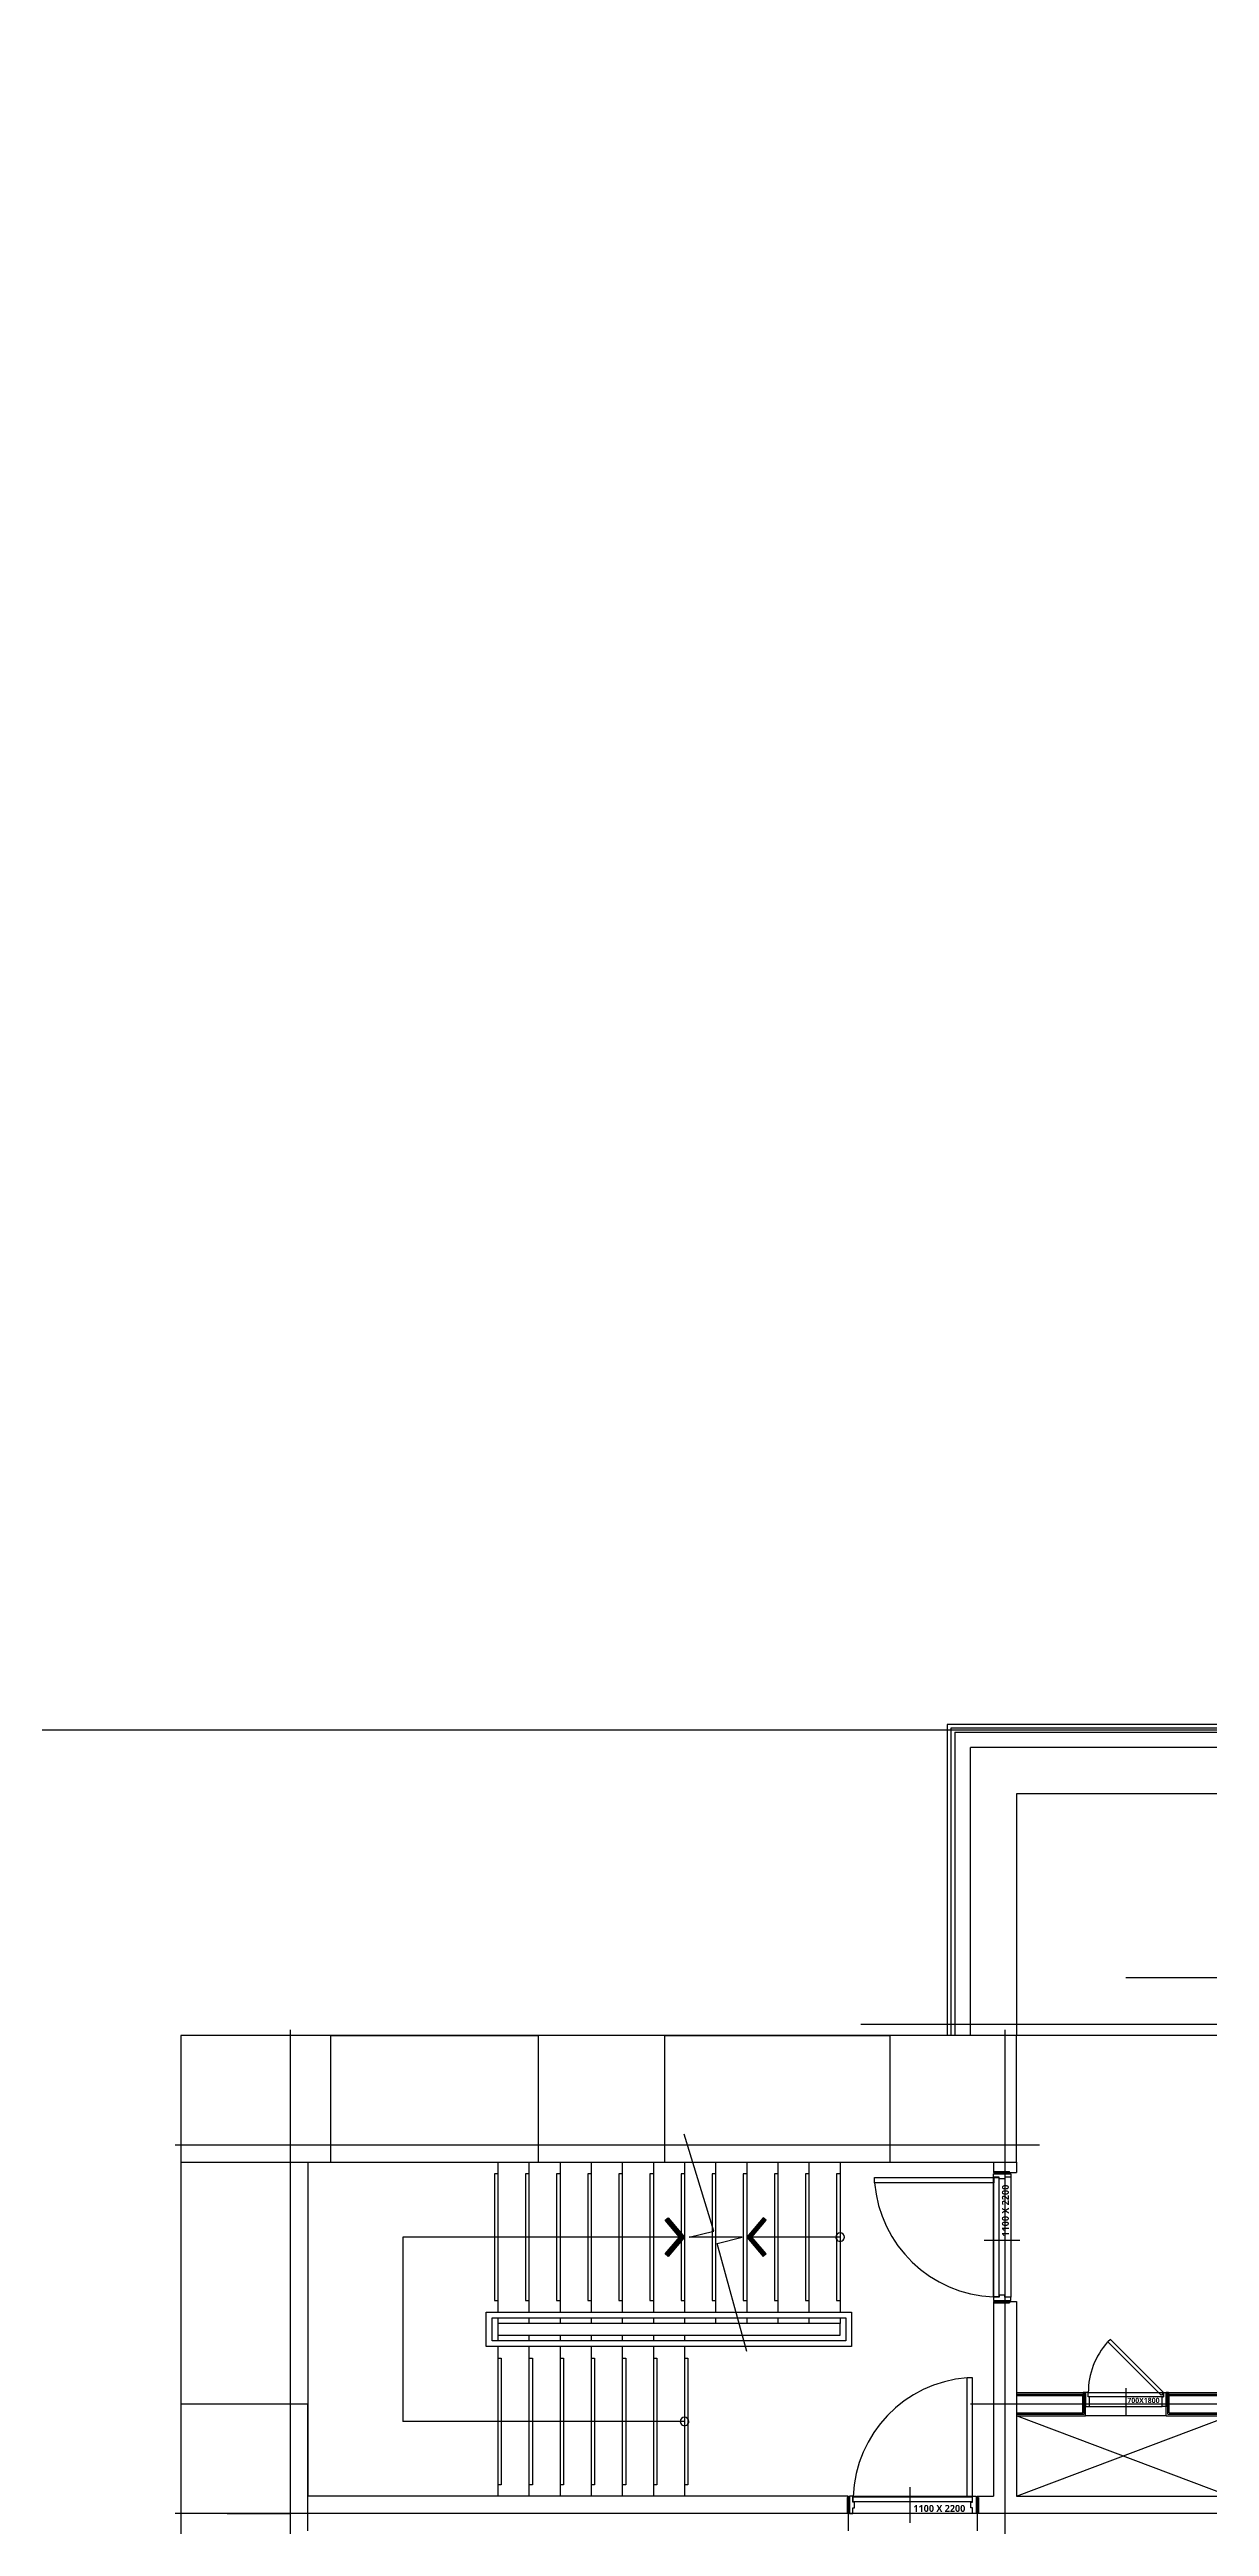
# Model space of a CAD drawing. Header units: millimetres. Extents: x 0 to 356400, y 0 to 68257.
# Drawn here: x 20019 to 20421, y 6523 to 7384 of the extents above; entities that cross this region are included whole.
import ezdxf
from ezdxf.enums import TextEntityAlignment as Align

# ---------------------------------------------------------------- set-up
doc = ezdxf.new("R2010")
doc.units = ezdxf.units.MM
doc.header["$LTSCALE"] = 75
doc.layers.add('8', color=8, linetype='Continuous')
doc.layers.add('G(그리드1)', color=185, linetype='Continuous', plot=False)
doc.styles.add('SHP-나눔bo', font='')
doc.styles.get('SHP-나눔bo').set_extended_font_data('NanumGothic', bold=True)

# ---------------------------------------------------------------- blocks, each defined once
blk = doc.blocks.new('G$C7369CDF7')
at = {"layer": '8'}
for p, q in [((16730, 5950), (16730, 45750)), ((20980, 12400), (20980, 0)), ((16330, 11850), (16330, 8250)), ((14730, 11750), (14730, 7300)), ((14195, 6765), (14195, 11415)), ((14330, 11550), (14330, 6900)), ((14130, 11350), (14130, 6700)), ((14160, 11380), (14160, 6730)), ((16830, 9550), (16830, 50)), ((20030, 9600), (20030, 6900)), ((19930, 8600), (19930, 9150)), ((19943, 8613), (19943, 9150)), ((19955, 8625), (19955, 9150)), ((20105, 8625), (20105, 9150)), ((20118, 8613), (20118, 9150)), ((20130, 8600), (20130, 9150)), ((20830, 9150), (20130, 7300)), ((20830, 7300), (20130, 9150)), ((20830, 7300), (20830, 9150)), ((19930, 8620), (19930, 8600)), ((19930, 8620), (20050, 8620)), ((19930, 8610), (20050, 8610)), ((19940, 8620), (19940, 8600)), ((20118, 8613), (19943, 8613)), ((20105, 8625), (19955, 8625)), ((20030, 8620), (20030, 8600)), ((20050, 8620), (20050, 8600)), ((19468, 8115), (19930, 8577)), ((19489, 8092), (19952, 8555)), ((20130, 8600), (19930, 8600)), ((19930, 8577), (19930, 8600)), ((19930, 8600), (20050, 8600)), ((19930, 8600), (20050, 8600)), ((19930, 8577), (19952, 8555)), ((19965, 8577), (19930, 8577)), ((19930, 8577), (19965, 8577)), ((19930, 7923), (19930, 8577)), ((19965, 8565), (19965, 8577)), ((19965, 8577), (19965, 7923)), ((20050, 8565), (19965, 8565)), ((20050, 8600), (20050, 8565)), ((20050, 7918), (20050, 8565)), ((20130, 8600), (20130, 7900)), ((19890, 8250), (20129, 8250)), ((19468, 8115), (19489, 8092)), ((19965, 7923), (19930, 7923)), ((19930, 7923), (19930, 7900)), ((19965, 7923), (19930, 7923)), ((19930, 7300), (19930, 7900)), ((20130, 7900), (19930, 7900)), ((19930, 7900), (19930, 7880)), ((19930, 7900), (20050, 7900)), ((19930, 7890), (20050, 7890)), ((19930, 7880), (20050, 7880)), ((19940, 7900), (20050, 7900)), ((19940, 7900), (19940, 7880)), ((19943, 7300), (19943, 7888)), ((20118, 7888), (19943, 7888)), ((19955, 7300), (19955, 7875)), ((20105, 7875), (19955, 7875)), ((19965, 7935), (19965, 7923)), ((20050, 7935), (19965, 7935)), ((20030, 7900), (20030, 7880)), ((20050, 7900), (20050, 7935)), ((20050, 7900), (20050, 7880)), ((20105, 7300), (20105, 7875)), ((20118, 7300), (20118, 7888)), ((20130, 7300), (20130, 7900)), ((17780, 0), (17780, 7500)), ((18605, 7020), (18605, 7330)), ((14730, 7300), (16830, 7300)), ((16780, 7200), (21980, 7200)), ((16830, 7300), (16830, 6200)), ((17930, 7300), (16830, 7300)), ((17930, 7300), (18020, 7300)), ((17930, 6200), (17930, 7300)), ((17930, 1150), (17930, 7100)), ((17930, 7100), (18020, 7100)), ((18010, 7110), (18010, 7240)), ((18030, 7240), (18010, 7240)), ((18030, 7220), (18010, 7220)), ((18030, 7130), (18010, 7130)), ((18030, 7110), (18010, 7110)), ((18020, 7100), (18020, 7300)), ((18020, 7110), (18020, 7240)), ((18030, 7230), (18030, 7250)), ((18030, 7250), (18060, 7250)), ((18030, 7110), (18030, 7240)), ((18030, 7100), (18030, 7120)), ((18060, 7100), (18030, 7100)), ((18060, 7250), (19100, 7250)), ((18060, 7250), (18060, 7200)), ((18060, 7200), (18075, 7200)), ((18075, 7150), (18060, 7150)), ((18060, 7150), (18060, 7100)), ((19100, 7100), (18060, 7100)), ((18063, 7148), (19097, 7148)), ((18063, 7103), (18063, 7148)), ((18063, 6069), (18063, 7103)), ((18063, 7103), (18108, 7103)), ((19097, 7103), (18063, 7103)), ((18075, 7200), (18075, 7150)), ((18108, 7103), (18108, 6069)), ((19100, 7200), (19085, 7200)), ((19085, 7200), (19085, 7150)), ((19085, 7150), (19100, 7150)), ((19097, 7148), (19097, 7103)), ((19130, 7250), (19100, 7250)), ((19100, 7250), (19100, 7200)), ((19100, 7150), (19100, 7100)), ((19100, 7100), (19130, 7100)), ((19130, 7230), (19130, 7250)), ((19130, 7240), (19150, 7240)), ((19130, 7110), (19130, 7240)), ((19130, 7220), (19150, 7220)), ((19130, 7130), (19150, 7130)), ((19130, 7100), (19130, 7120)), ((19130, 7110), (19150, 7110)), ((19140, 7300), (20830, 7300)), ((19140, 7100), (19140, 7300)), ((19140, 7110), (19140, 7240)), ((19140, 7100), (20830, 7100)), ((19150, 7110), (19150, 7240)), ((20830, 6960), (20830, 7100)), ((16830, 6900), (14330, 6900)), ((19799, 6917), (20833, 6917)), ((19799, 6872), (19799, 6917)), ((20830, 6960), (21130, 6960)), ((20830, 6920), (20830, 6950)), ((20830, 6950), (20850, 6950)), ((20830, 5880), (20830, 6920)), ((20880, 6920), (20830, 6920)), ((20833, 6917), (20833, 6872)), ((20833, 5883), (20833, 6917)), ((20833, 6917), (20878, 6917)), ((20840, 6970), (20970, 6970)), ((20840, 6950), (20840, 6970)), ((20840, 6960), (20970, 6960)), ((20840, 6950), (20970, 6950)), ((20860, 6950), (20860, 6970)), ((20878, 6917), (20878, 5883)), ((20880, 6905), (20880, 6920)), ((20930, 6905), (20880, 6905)), ((20980, 6920), (20930, 6920)), ((20930, 6920), (20930, 6905)), ((20950, 6950), (20950, 6970)), ((20960, 6950), (20980, 6950)), ((20970, 6950), (20970, 6970)), ((20980, 6950), (20980, 6920)), ((20980, 6920), (20980, 5880)), ((14130, 6700), (16830, 6700)), ((14160, 6730), (16830, 6730)), ((14195, 6765), (16830, 6765)), ((20833, 6872), (19799, 6872)), ((20750, 6375), (21060, 6375)), ((16830, 4250), (16830, 6200)), ((16830, 6200), (17930, 6200)), ((18108, 6069), (18063, 6069)), ((19230, 5870), (19530, 5870)), ((19230, 2700), (19230, 5870)), ((19280, 5820), (19480, 5820)), ((19280, 2750), (19280, 5820)), ((19480, 5820), (19480, 2750)), ((19530, 5870), (19530, 2700)), ((20880, 5880), (20830, 5880)), ((20830, 5880), (20830, 5850)), ((20830, 5850), (20850, 5850)), ((20830, 5840), (21130, 5840)), ((20830, 5840), (20830, 1150)), ((20878, 5883), (20833, 5883)), ((20840, 5850), (20840, 5830)), ((20840, 5850), (20970, 5850)), ((20840, 5840), (20970, 5840)), ((20840, 5830), (20970, 5830)), ((20860, 5850), (20860, 5830)), ((20930, 5895), (20880, 5895)), ((20880, 5895), (20880, 5880)), ((20930, 5880), (20930, 5895)), ((20980, 5880), (20930, 5880)), ((20950, 5850), (20950, 5830)), ((20960, 5850), (20980, 5850)), ((20970, 5850), (20970, 5830)), ((20980, 5850), (20980, 5880)), ((17930, 5770), (19230, 5770)), ((18030, 5770), (18030, 5740)), ((18030, 5740), (19130, 5740)), ((18580, 5770), (18580, 4960)), ((19130, 5740), (19130, 5770)), ((19280, 5770), (19330, 5770)), ((19430, 5770), (19330, 5770)), ((19330, 5770), (19330, 2800)), ((19430, 2800), (19430, 5770)), ((17930, 5500), (19230, 5500)), ((18030, 5500), (18030, 5470)), ((18030, 5470), (19130, 5470)), ((19130, 5470), (19130, 5500)), ((19280, 5500), (19330, 5500)), ((17930, 5230), (19230, 5230)), ((18030, 5230), (18030, 5200)), ((18030, 5200), (19130, 5200)), ((19130, 5200), (19130, 5230)), ((19280, 5230), (19330, 5230)), ((17930, 4960), (19230, 4960)), ((18030, 4960), (18030, 4930)), ((18434, 5127), (18412, 5102)), ((18412, 5102), (18580, 4960)), ((18580, 5004), (18434, 5127)), ((18726, 5127), (18580, 5004)), ((18580, 4960), (18748, 5102)), ((19573, 4960), (18634, 4702)), ((18748, 5102), (18726, 5127)), ((19130, 4930), (19130, 4960)), ((19280, 4960), (19330, 4960)), ((18030, 4930), (19130, 4930)), ((18634, 4702), (18580, 4919)), ((18580, 4919), (18580, 4461)), ((18527, 4675), (17687, 4418)), ((17930, 4690), (19230, 4690)), ((18030, 4690), (18030, 4660)), ((18030, 4660), (19130, 4660)), ((18580, 4461), (18527, 4675)), ((19130, 4660), (19130, 4690)), ((19280, 4690), (19330, 4690)), ((17930, 4420), (19230, 4420)), ((18030, 4420), (18030, 4390)), ((18030, 4390), (19130, 4390)), ((18412, 4278), (18580, 4420)), ((18580, 4376), (18434, 4253)), ((18580, 4420), (18580, 1975)), ((18580, 4420), (18748, 4278)), ((18726, 4253), (18580, 4376)), ((19130, 4390), (19130, 4420)), ((19280, 4420), (19330, 4420)), ((19430, 4420), (19480, 4420)), ((19530, 4420), (20830, 4420)), ((19630, 4420), (19630, 4450)), ((19630, 4450), (20730, 4450)), ((20180, 4420), (20180, 1975)), ((20730, 4450), (20730, 4420)), ((16830, 4250), (16830, 3150)), ((17930, 4250), (16830, 4250)), ((17930, 3150), (17930, 4250)), ((17930, 4150), (19230, 4150)), ((18030, 4150), (18030, 4120)), ((18030, 4120), (19130, 4120)), ((18434, 4253), (18412, 4278)), ((18748, 4278), (18726, 4253)), ((19130, 4120), (19130, 4150)), ((19280, 4150), (19330, 4150)), ((19430, 4150), (19480, 4150)), ((19530, 4150), (20830, 4150)), ((19630, 4150), (19630, 4180)), ((19630, 4180), (20730, 4180)), ((20730, 4180), (20730, 4150)), ((17930, 3880), (19230, 3880)), ((18030, 3880), (18030, 3850)), ((19130, 3850), (19130, 3880)), ((19280, 3880), (19330, 3880)), ((19430, 3880), (19480, 3880)), ((19530, 3880), (20830, 3880)), ((19630, 3880), (19630, 3910)), ((19630, 3910), (20730, 3910)), ((20730, 3910), (20730, 3880)), ((18030, 3850), (19130, 3850)), ((17930, 3610), (19230, 3610)), ((18030, 3610), (18030, 3580)), ((18030, 3580), (19130, 3580)), ((19130, 3580), (19130, 3610)), ((19280, 3610), (19330, 3610)), ((19430, 3610), (19480, 3610)), ((19530, 3610), (20830, 3610)), ((19630, 3610), (19630, 3640)), ((19630, 3640), (20730, 3640)), ((20730, 3640), (20730, 3610)), ((17930, 3340), (19230, 3340)), ((18030, 3340), (18030, 3310)), ((18030, 3310), (19130, 3310)), ((19130, 3310), (19130, 3340)), ((19280, 3340), (19330, 3340)), ((19430, 3340), (19480, 3340)), ((19530, 3340), (20830, 3340)), ((19630, 3340), (19630, 3370)), ((19630, 3370), (20730, 3370)), ((20730, 3370), (20730, 3340)), ((16830, 1350), (16830, 3150)), ((16830, 3150), (17930, 3150)), ((17930, 3070), (19230, 3070)), ((18030, 3070), (18030, 3040)), ((18030, 3040), (19130, 3040)), ((19130, 3040), (19130, 3070)), ((19280, 3070), (19330, 3070)), ((19430, 3070), (19480, 3070)), ((19530, 3070), (20830, 3070)), ((19630, 3070), (19630, 3100)), ((19630, 3100), (20730, 3100)), ((20730, 3100), (20730, 3070)), ((17930, 2800), (19230, 2800)), ((18030, 2800), (18030, 2770)), ((19130, 2770), (19130, 2800)), ((19280, 2800), (19330, 2800)), ((19330, 2800), (19430, 2800)), ((19430, 2800), (19480, 2800)), ((19530, 2800), (20830, 2800)), ((19630, 2800), (19630, 2830)), ((19630, 2830), (20730, 2830)), ((20730, 2830), (20730, 2800)), ((18030, 2770), (19130, 2770)), ((19530, 2700), (19230, 2700)), ((19480, 2750), (19280, 2750)), ((18580, 1975), (20180, 1975)), ((16830, 1350), (16830, 50)), ((17930, 1350), (16830, 1350)), ((17930, 50), (17930, 1350)), ((17930, 1150), (20830, 1150)), ((20030, 1150), (20030, 50)), ((21130, 1150), (20030, 1150)), ((21980, 1000), (16780, 1000)), ((20980, 450), (20980, 1000)), ((16830, 50), (105630, 50)), ((16830, 50), (17930, 50)), ((17930, 50), (20030, 50)), ((20030, 50), (21130, 50))]:
    blk.add_line(p, q, dxfattribs=at)
for centre, radius, start, end in [((19933, 8591), 668, 228.3916, 269.7655), ((18023, 7141), 1075, 274.5299, 357.8035), ((20872, 6957), 1075, 184.5299, 267.8035), ((18580, 5770), 37.5, 90, 270), ((18580, 5770), 37.5, 270, 90), ((20180, 4420), 37.5, 90, 270), ((20180, 4420), 37.5, 270, 90)]:
    blk.add_arc(centre, radius, start, end, dxfattribs=at)
for points in [[(18580, 5004), (18580, 4960), (18434, 5127), (18412, 5102)], [(18726, 5127), (18748, 5102), (18580, 5004), (18580, 4960)], [(18580, 4376), (18580, 4420), (18434, 4253), (18412, 4278)], [(18726, 4253), (18748, 4278), (18580, 4376), (18580, 4420)]]:
    blk.add_solid(points, dxfattribs=at)
at = {"layer": '8', "style": 'SHP-나눔bo'}
for s, height, rotation, p in [('700X1800', 45, 90, (20020, 8402)), ('1100 X 2200', 60, 180, (18350, 7234)), ('1100 X 2200', 60, 90, (20965, 6631))]:
    blk.add_text(s, height=height, rotation=rotation, dxfattribs=at).set_placement(p, align=Align.CENTER)

msp = doc.modelspace()

# ---------------------------------------------------------------- linework, layer by layer
at = {"layer": 'G(그리드1)'}
for points in [[(34225, 59900), (7625, 59900), (7625, 6800), (34225, 6800)], [(34225, 59900), (10325, 59900), (10325, 6800), (34225, 6800)]]:
    msp.add_lwpolyline(points, close=True, dxfattribs=at)

# ---------------------------------------------------------------- block references
at = {"xscale": 0.04000000000000001, "yscale": 0.04000000000000001, "zscale": 0.04000000000000001, "rotation": 270}
msp.add_blockref('G$C7369CDF7', (20062.17, 7367.09), dxfattribs=at)

doc.saveas('drawing.dxf')
